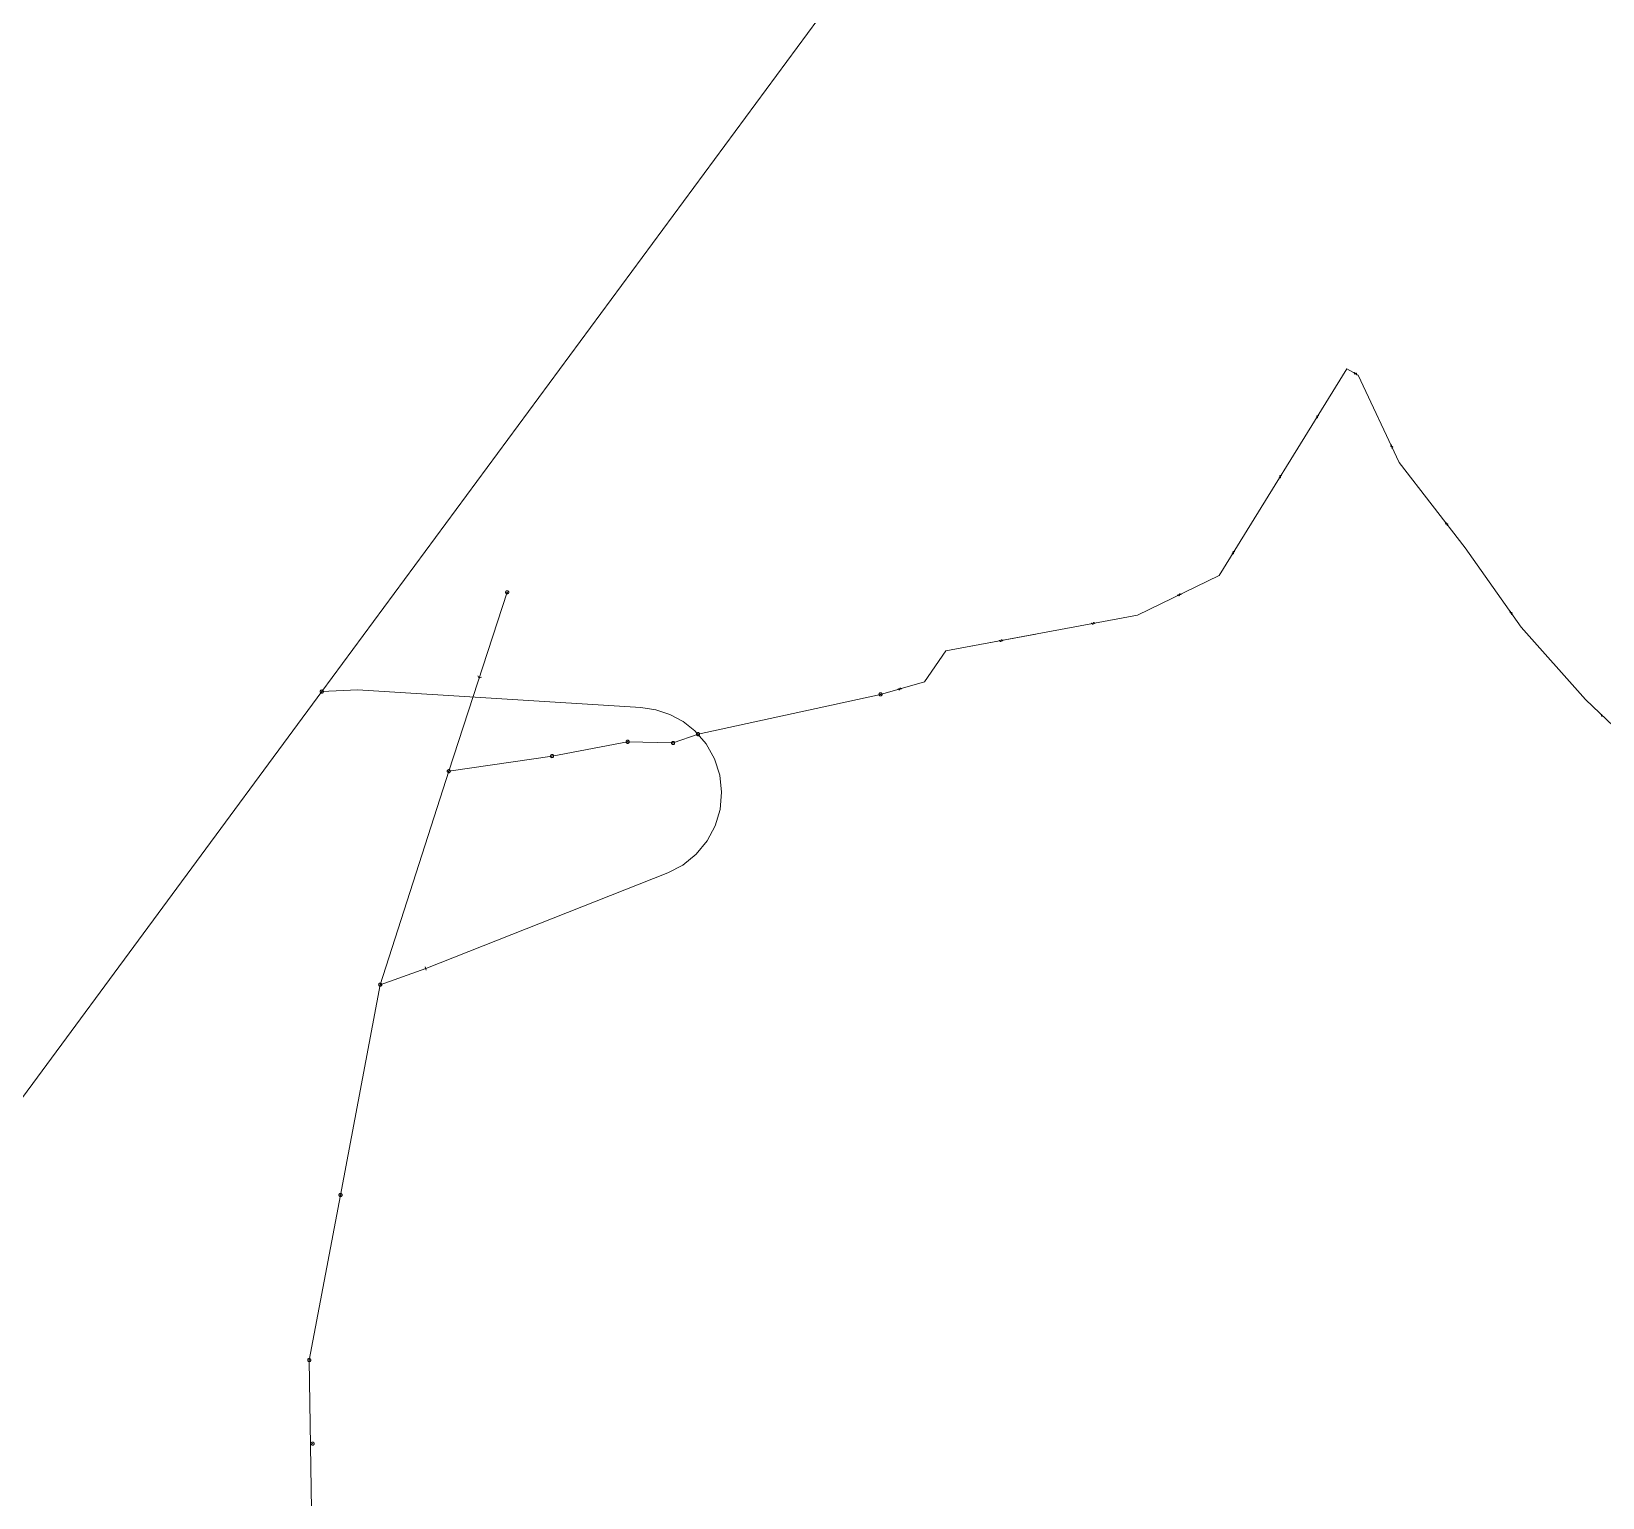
# Model space of a CAD drawing. Header units: metres. Extents: x 25504150 to 25508618, y 6694193 to 6702753.
# Drawn here: x 25506099.8 to 25506559.3, y 6697120.8 to 6697549.7 of the extents above; entities that cross this region are included whole.
import ezdxf

# ---------------------------------------------------------------- set-up
doc = ezdxf.new("R2010")
doc.units = ezdxf.units.M
for name, pattern in [('Paineviemariputket', [0]), ('Sewer_node', [0]), ('Viemariputket', [0]), ('Viemarivarusteet', [0])]:
    doc.linetypes.add(name, pattern=pattern)
for name, color, linetype, lineweight in [('Paineviemariputket', 7, 'Paineviemariputket', 0), ('Sewer_node', 7, 'Sewer_node', 0), ('Viemariputket', 7, 'Viemariputket', 0), ('Viemarivarusteet', 7, 'Viemarivarusteet', 0)]:
    doc.layers.add(name, color=color, linetype=linetype, lineweight=lineweight)

msp = doc.modelspace()

# ---------------------------------------------------------------- linework, layer by layer
at = {"layer": 'Paineviemariputket', "color": 1, "linetype": 'Continuous', "lineweight": 15}
for p, q in [((25506294.77, 6697344.1), (25506348.13, 6697355.73)), ((25506252.07, 6697337.68), (25506274.17, 6697341.86)), ((25506274.17, 6697341.86), (25506287.46, 6697341.52)), ((25506287.46, 6697341.52), (25506294.77, 6697344.1)), ((25506221.87, 6697333.27), (25506252.07, 6697337.68))]:
    msp.add_line(p, q, dxfattribs=at)
msp.add_polyline3d([(25506348.13, 6697355.73, 0), (25506360.94, 6697359.37, 0), (25506367.27, 6697368.43, 0), (25506423.3, 6697378.95, 0), (25506447.16, 6697390.53, 0), (25506484.53, 6697451.01, 0), (25506487.79, 6697449.13, 0), (25506499.84, 6697423.54, 0), (25506519.15, 6697398.56, 0), (25506535.46, 6697375.41, 0), (25506554.32, 6697354.21, 0), (25506616.27, 6697295.11, 0), (25506632.37, 6697285.52, 0), (25506695.78, 6697243.91, 0), (25506719, 6697224.31, 0), (25506769.07, 6697191.44, 0), (25506806.59, 6697177.26, 0), (25506859.08, 6697180.51, 0), (25507017.85, 6697127.48, 32.35)], dxfattribs=at)
at = {"layer": 'Sewer_node', "color": 46, "linetype": 'Continuous', "true_color": 0x7f5f00}
msp.add_line((25506214.91, 6697276.04), (25506215.27, 6697275.08), dxfattribs=at)
at = {"layer": 'Sewer_node', "color": 46, "linetype": 'Continuous', "true_color": 0x7f5f00, "flags": 128}
for points in [[(25506486.74, 6697449.76), (25506486.75, 6697449.78), (25506486.75, 6697449.79), (25506486.75, 6697449.8), (25506486.75, 6697449.81), (25506486.75, 6697449.83), (25506486.75, 6697449.84), (25506486.75, 6697449.84), (25506486.75, 6697449.85), (25506486.74, 6697449.86), (25506486.74, 6697449.87), (25506486.73, 6697449.88), (25506486.73, 6697449.88), (25506486.72, 6697449.89), (25506486.71, 6697449.89), (25506486.7, 6697449.9), (25506486.7, 6697449.9), (25506486.69, 6697449.9), (25506486.68, 6697449.91), (25506486.67, 6697449.91), (25506486.66, 6697449.9), (25506486.65, 6697449.9), (25506486.64, 6697449.9), (25506486.63, 6697449.9), (25506486.62, 6697449.89), (25506486.61, 6697449.89), (25506486.6, 6697449.88), (25506486.6, 6697449.87), (25506486.58, 6697449.86)], [(25506486.99, 6697449.54), (25506486.97, 6697449.51), (25506486.96, 6697449.49), (25506486.94, 6697449.48), (25506486.93, 6697449.47), (25506486.91, 6697449.46), (25506486.9, 6697449.46), (25506486.88, 6697449.45), (25506486.87, 6697449.45), (25506486.85, 6697449.44), (25506486.83, 6697449.44), (25506486.82, 6697449.44), (25506486.81, 6697449.45), (25506486.79, 6697449.45), (25506486.78, 6697449.46), (25506486.77, 6697449.46), (25506486.75, 6697449.47), (25506486.74, 6697449.48), (25506486.73, 6697449.49), (25506486.73, 6697449.51), (25506486.72, 6697449.52), (25506486.71, 6697449.53), (25506486.71, 6697449.55), (25506486.7, 6697449.57), (25506486.7, 6697449.58), (25506486.7, 6697449.6), (25506486.7, 6697449.62), (25506486.7, 6697449.64), (25506486.71, 6697449.67)], [(25506487.35, 6697449.46), (25506487.36, 6697449.49), (25506487.36, 6697449.51), (25506487.36, 6697449.53), (25506487.36, 6697449.55), (25506487.36, 6697449.56), (25506487.35, 6697449.58), (25506487.35, 6697449.6), (25506487.34, 6697449.61), (25506487.34, 6697449.63), (25506487.33, 6697449.64), (25506487.32, 6697449.65), (25506487.31, 6697449.66), (25506487.3, 6697449.67), (25506487.28, 6697449.68), (25506487.27, 6697449.69), (25506487.26, 6697449.7), (25506487.24, 6697449.7), (25506487.23, 6697449.7), (25506487.21, 6697449.7), (25506487.19, 6697449.7), (25506487.18, 6697449.7), (25506487.16, 6697449.7), (25506487.15, 6697449.69), (25506487.13, 6697449.68), (25506487.11, 6697449.68), (25506487.1, 6697449.67), (25506487.08, 6697449.66), (25506487.06, 6697449.63)], [(25506487.49, 6697449.27), (25506487.47, 6697449.25), (25506487.46, 6697449.25), (25506487.46, 6697449.24), (25506487.45, 6697449.24), (25506487.44, 6697449.23), (25506487.43, 6697449.23), (25506487.42, 6697449.23), (25506487.41, 6697449.23), (25506487.4, 6697449.22), (25506487.39, 6697449.23), (25506487.38, 6697449.23), (25506487.37, 6697449.23), (25506487.36, 6697449.23), (25506487.35, 6697449.24), (25506487.34, 6697449.24), (25506487.33, 6697449.25), (25506487.33, 6697449.26), (25506487.32, 6697449.26), (25506487.32, 6697449.27), (25506487.31, 6697449.28), (25506487.31, 6697449.29), (25506487.3, 6697449.3), (25506487.3, 6697449.31), (25506487.3, 6697449.32), (25506487.3, 6697449.33), (25506487.3, 6697449.34), (25506487.3, 6697449.35), (25506487.31, 6697449.37)], [(25506475.8, 6697436.97), (25506475.77, 6697437), (25506475.76, 6697437.01), (25506475.75, 6697437.02), (25506475.74, 6697437.04), (25506475.73, 6697437.05), (25506475.73, 6697437.07), (25506475.72, 6697437.09), (25506475.72, 6697437.1), (25506475.71, 6697437.12), (25506475.71, 6697437.13), (25506475.72, 6697437.15), (25506475.72, 6697437.16), (25506475.72, 6697437.17), (25506475.73, 6697437.19), (25506475.74, 6697437.2), (25506475.74, 6697437.21), (25506475.75, 6697437.22), (25506475.77, 6697437.23), (25506475.78, 6697437.24), (25506475.79, 6697437.25), (25506475.81, 6697437.25), (25506475.82, 6697437.26), (25506475.84, 6697437.26), (25506475.86, 6697437.26), (25506475.87, 6697437.26), (25506475.89, 6697437.26), (25506475.91, 6697437.26), (25506475.95, 6697437.25)], [(25506476.03, 6697437.21), (25506476.06, 6697437.21), (25506476.07, 6697437.2), (25506476.08, 6697437.2), (25506476.09, 6697437.2), (25506476.1, 6697437.2), (25506476.11, 6697437.2), (25506476.12, 6697437.21), (25506476.13, 6697437.21), (25506476.14, 6697437.21), (25506476.14, 6697437.22), (25506476.15, 6697437.22), (25506476.16, 6697437.23), (25506476.16, 6697437.23), (25506476.17, 6697437.24), (25506476.17, 6697437.25), (25506476.18, 6697437.26), (25506476.18, 6697437.26), (25506476.18, 6697437.27), (25506476.18, 6697437.28), (25506476.18, 6697437.29), (25506476.18, 6697437.3), (25506476.18, 6697437.31), (25506476.17, 6697437.32), (25506476.17, 6697437.33), (25506476.16, 6697437.34), (25506476.16, 6697437.35), (25506476.15, 6697437.36), (25506476.14, 6697437.37)], [(25506475.52, 6697436.48), (25506475.51, 6697436.5), (25506475.5, 6697436.51), (25506475.49, 6697436.52), (25506475.49, 6697436.53), (25506475.49, 6697436.54), (25506475.48, 6697436.55), (25506475.48, 6697436.56), (25506475.48, 6697436.57), (25506475.48, 6697436.58), (25506475.48, 6697436.59), (25506475.48, 6697436.6), (25506475.48, 6697436.61), (25506475.49, 6697436.61), (25506475.49, 6697436.62), (25506475.5, 6697436.63), (25506475.5, 6697436.64), (25506475.51, 6697436.64), (25506475.52, 6697436.65), (25506475.53, 6697436.66), (25506475.54, 6697436.66), (25506475.55, 6697436.66), (25506475.56, 6697436.67), (25506475.57, 6697436.67), (25506475.58, 6697436.67), (25506475.59, 6697436.67), (25506475.6, 6697436.67), (25506475.61, 6697436.67), (25506475.63, 6697436.66)], [(25506475.71, 6697436.62), (25506475.75, 6697436.61), (25506475.77, 6697436.61), (25506475.79, 6697436.6), (25506475.8, 6697436.6), (25506475.82, 6697436.61), (25506475.84, 6697436.61), (25506475.85, 6697436.61), (25506475.87, 6697436.62), (25506475.88, 6697436.62), (25506475.9, 6697436.63), (25506475.91, 6697436.64), (25506475.92, 6697436.65), (25506475.93, 6697436.66), (25506475.94, 6697436.67), (25506475.95, 6697436.69), (25506475.95, 6697436.7), (25506475.96, 6697436.72), (25506475.96, 6697436.73), (25506475.96, 6697436.75), (25506475.96, 6697436.76), (25506475.96, 6697436.78), (25506475.96, 6697436.8), (25506475.95, 6697436.81), (25506475.95, 6697436.83), (25506475.94, 6697436.84), (25506475.93, 6697436.86), (25506475.92, 6697436.88), (25506475.89, 6697436.9)], [(25506497.59, 6697428.22), (25506497.55, 6697428.22), (25506497.53, 6697428.21), (25506497.51, 6697428.21), (25506497.49, 6697428.21), (25506497.48, 6697428.21), (25506497.46, 6697428.22), (25506497.45, 6697428.22), (25506497.43, 6697428.22), (25506497.42, 6697428.23), (25506497.4, 6697428.24), (25506497.39, 6697428.25), (25506497.38, 6697428.26), (25506497.37, 6697428.27), (25506497.36, 6697428.28), (25506497.36, 6697428.29), (25506497.35, 6697428.31), (25506497.35, 6697428.32), (25506497.35, 6697428.34), (25506497.35, 6697428.35), (25506497.35, 6697428.37), (25506497.35, 6697428.38), (25506497.36, 6697428.4), (25506497.36, 6697428.41), (25506497.37, 6697428.43), (25506497.38, 6697428.45), (25506497.39, 6697428.46), (25506497.4, 6697428.47), (25506497.43, 6697428.5)], [(25506497.51, 6697428.55), (25506497.53, 6697428.57), (25506497.53, 6697428.57), (25506497.54, 6697428.58), (25506497.55, 6697428.59), (25506497.55, 6697428.6), (25506497.56, 6697428.61), (25506497.56, 6697428.62), (25506497.56, 6697428.63), (25506497.56, 6697428.64), (25506497.57, 6697428.65), (25506497.57, 6697428.65), (25506497.56, 6697428.66), (25506497.56, 6697428.67), (25506497.56, 6697428.68), (25506497.55, 6697428.69), (25506497.55, 6697428.69), (25506497.54, 6697428.7), (25506497.54, 6697428.71), (25506497.53, 6697428.71), (25506497.52, 6697428.72), (25506497.51, 6697428.72), (25506497.5, 6697428.72), (25506497.48, 6697428.73)], [(25506497.83, 6697427.96), (25506497.86, 6697427.98), (25506497.87, 6697428), (25506497.88, 6697428.01), (25506497.89, 6697428.03), (25506497.9, 6697428.04), (25506497.91, 6697428.06), (25506497.91, 6697428.07), (25506497.92, 6697428.09), (25506497.92, 6697428.1), (25506497.92, 6697428.12), (25506497.92, 6697428.14), (25506497.92, 6697428.15), (25506497.91, 6697428.16), (25506497.91, 6697428.18), (25506497.9, 6697428.19), (25506497.89, 6697428.21), (25506497.88, 6697428.22), (25506497.87, 6697428.23), (25506497.86, 6697428.24), (25506497.85, 6697428.25), (25506497.83, 6697428.25), (25506497.82, 6697428.26), (25506497.8, 6697428.27), (25506497.78, 6697428.27), (25506497.77, 6697428.27), (25506497.75, 6697428.27), (25506497.73, 6697428.27), (25506497.69, 6697428.27)], [(25506497.79, 6697427.72), (25506497.77, 6697427.73), (25506497.76, 6697427.73), (25506497.75, 6697427.73), (25506497.74, 6697427.74), (25506497.73, 6697427.75), (25506497.72, 6697427.75), (25506497.72, 6697427.76), (25506497.71, 6697427.77), (25506497.71, 6697427.78), (25506497.7, 6697427.78), (25506497.7, 6697427.79), (25506497.7, 6697427.8), (25506497.7, 6697427.81), (25506497.7, 6697427.82), (25506497.7, 6697427.83), (25506497.7, 6697427.84), (25506497.71, 6697427.85), (25506497.71, 6697427.86), (25506497.72, 6697427.87), (25506497.72, 6697427.88), (25506497.73, 6697427.89), (25506497.74, 6697427.91)], [(25506464.82, 6697419.15), (25506464.8, 6697419.16), (25506464.79, 6697419.16), (25506464.77, 6697419.16), (25506464.76, 6697419.16), (25506464.75, 6697419.16), (25506464.74, 6697419.16), (25506464.73, 6697419.16), (25506464.72, 6697419.16), (25506464.72, 6697419.15), (25506464.71, 6697419.15), (25506464.7, 6697419.15), (25506464.69, 6697419.14), (25506464.69, 6697419.13), (25506464.68, 6697419.13), (25506464.68, 6697419.12), (25506464.68, 6697419.11), (25506464.67, 6697419.1), (25506464.67, 6697419.09), (25506464.67, 6697419.08), (25506464.67, 6697419.07), (25506464.67, 6697419.07), (25506464.68, 6697419.06), (25506464.68, 6697419.05), (25506464.68, 6697419.04), (25506464.69, 6697419.03), (25506464.69, 6697419.02), (25506464.7, 6697419.01), (25506464.72, 6697418.99)], [(25506465.14, 6697419.75), (25506465.1, 6697419.76), (25506465.08, 6697419.76), (25506465.07, 6697419.76), (25506465.05, 6697419.76), (25506465.03, 6697419.76), (25506465.01, 6697419.76), (25506465, 6697419.76), (25506464.98, 6697419.75), (25506464.97, 6697419.74), (25506464.95, 6697419.74), (25506464.94, 6697419.73), (25506464.93, 6697419.72), (25506464.92, 6697419.7), (25506464.91, 6697419.69), (25506464.9, 6697419.68), (25506464.9, 6697419.66), (25506464.89, 6697419.65), (25506464.89, 6697419.63), (25506464.89, 6697419.62), (25506464.89, 6697419.6), (25506464.89, 6697419.59), (25506464.89, 6697419.57), (25506464.9, 6697419.55), (25506464.91, 6697419.54), (25506464.91, 6697419.52), (25506464.92, 6697419.51), (25506464.93, 6697419.49), (25506464.96, 6697419.47)], [(25506465.05, 6697419.39), (25506465.08, 6697419.37), (25506465.09, 6697419.36), (25506465.1, 6697419.34), (25506465.11, 6697419.33), (25506465.12, 6697419.31), (25506465.13, 6697419.3), (25506465.13, 6697419.28), (25506465.13, 6697419.27), (25506465.14, 6697419.25), (25506465.14, 6697419.24), (25506465.14, 6697419.22), (25506465.13, 6697419.21), (25506465.13, 6697419.19), (25506465.12, 6697419.18), (25506465.12, 6697419.17), (25506465.11, 6697419.16), (25506465.1, 6697419.15), (25506465.09, 6697419.14), (25506465.07, 6697419.13), (25506465.06, 6697419.12), (25506465.04, 6697419.11), (25506465.03, 6697419.11), (25506465.01, 6697419.11), (25506464.99, 6697419.11), (25506464.98, 6697419.1), (25506464.96, 6697419.11), (25506464.94, 6697419.11), (25506464.9, 6697419.12)], [(25506465.33, 6697419.89), (25506465.35, 6697419.87), (25506465.35, 6697419.86), (25506465.36, 6697419.85), (25506465.36, 6697419.84), (25506465.37, 6697419.83), (25506465.37, 6697419.82), (25506465.37, 6697419.81), (25506465.37, 6697419.8), (25506465.37, 6697419.79), (25506465.37, 6697419.78), (25506465.37, 6697419.77), (25506465.37, 6697419.76), (25506465.36, 6697419.75), (25506465.36, 6697419.74), (25506465.35, 6697419.74), (25506465.35, 6697419.73), (25506465.34, 6697419.72), (25506465.33, 6697419.72), (25506465.32, 6697419.71), (25506465.31, 6697419.71), (25506465.31, 6697419.7), (25506465.3, 6697419.7), (25506465.28, 6697419.7), (25506465.27, 6697419.7), (25506465.26, 6697419.7), (25506465.25, 6697419.7), (25506465.24, 6697419.7), (25506465.22, 6697419.71)], [(25506513.4, 6697406.05), (25506513.42, 6697406.06), (25506513.43, 6697406.06), (25506513.44, 6697406.06), (25506513.45, 6697406.06), (25506513.46, 6697406.06), (25506513.47, 6697406.06), (25506513.48, 6697406.06), (25506513.49, 6697406.06), (25506513.5, 6697406.06), (25506513.51, 6697406.05), (25506513.52, 6697406.05), (25506513.53, 6697406.04), (25506513.53, 6697406.03), (25506513.54, 6697406.03), (25506513.55, 6697406.02), (25506513.55, 6697406.01), (25506513.55, 6697406), (25506513.56, 6697405.99), (25506513.56, 6697405.98), (25506513.56, 6697405.97), (25506513.56, 6697405.96), (25506513.56, 6697405.95), (25506513.56, 6697405.94), (25506513.55, 6697405.93), (25506513.55, 6697405.92), (25506513.54, 6697405.91), (25506513.54, 6697405.9), (25506513.53, 6697405.88)], [(25506513.46, 6697405.82), (25506513.44, 6697405.79), (25506513.43, 6697405.78), (25506513.42, 6697405.76), (25506513.41, 6697405.74), (25506513.41, 6697405.73), (25506513.41, 6697405.71), (25506513.4, 6697405.69), (25506513.4, 6697405.68), (25506513.4, 6697405.66), (25506513.41, 6697405.65), (25506513.41, 6697405.63), (25506513.42, 6697405.62), (25506513.42, 6697405.6), (25506513.43, 6697405.59), (25506513.44, 6697405.58), (25506513.45, 6697405.57), (25506513.46, 6697405.56), (25506513.48, 6697405.55), (25506513.49, 6697405.54), (25506513.51, 6697405.54), (25506513.52, 6697405.53), (25506513.54, 6697405.53), (25506513.56, 6697405.53), (25506513.57, 6697405.53), (25506513.59, 6697405.53), (25506513.61, 6697405.53), (25506513.63, 6697405.54), (25506513.66, 6697405.55)], [(25506513.76, 6697405.61), (25506513.79, 6697405.63), (25506513.81, 6697405.64), (25506513.83, 6697405.64), (25506513.84, 6697405.65), (25506513.86, 6697405.65), (25506513.88, 6697405.65), (25506513.89, 6697405.65), (25506513.91, 6697405.65), (25506513.92, 6697405.65), (25506513.94, 6697405.64), (25506513.95, 6697405.63), (25506513.96, 6697405.63), (25506513.98, 6697405.62), (25506513.99, 6697405.61), (25506513.99, 6697405.6), (25506514, 6697405.58), (25506514.01, 6697405.57), (25506514.01, 6697405.56), (25506514.02, 6697405.54), (25506514.02, 6697405.53), (25506514.02, 6697405.51), (25506514.02, 6697405.49), (25506514.01, 6697405.48), (25506514.01, 6697405.46), (25506514, 6697405.44), (25506514, 6697405.43), (25506513.99, 6697405.41), (25506513.97, 6697405.38)], [(25506513.9, 6697405.31), (25506513.89, 6697405.29), (25506513.88, 6697405.29), (25506513.88, 6697405.28), (25506513.87, 6697405.27), (25506513.87, 6697405.26), (25506513.87, 6697405.25), (25506513.87, 6697405.24), (25506513.87, 6697405.23), (25506513.87, 6697405.22), (25506513.87, 6697405.21), (25506513.87, 6697405.2), (25506513.87, 6697405.19), (25506513.88, 6697405.18), (25506513.88, 6697405.18), (25506513.89, 6697405.17), (25506513.89, 6697405.16), (25506513.9, 6697405.16), (25506513.91, 6697405.15), (25506513.92, 6697405.15), (25506513.93, 6697405.15), (25506513.93, 6697405.15), (25506513.94, 6697405.14), (25506513.95, 6697405.14), (25506513.97, 6697405.14), (25506513.98, 6697405.15), (25506513.99, 6697405.15), (25506514, 6697405.15), (25506514.02, 6697405.16)], [(25506451.06, 6697396.89), (25506451.04, 6697396.9), (25506451.03, 6697396.9), (25506451.02, 6697396.9), (25506451.01, 6697396.9), (25506451, 6697396.9), (25506450.99, 6697396.9), (25506450.98, 6697396.9), (25506450.97, 6697396.9), (25506450.96, 6697396.89), (25506450.95, 6697396.89), (25506450.95, 6697396.88), (25506450.94, 6697396.88), (25506450.93, 6697396.87), (25506450.93, 6697396.86), (25506450.93, 6697396.86), (25506450.92, 6697396.85), (25506450.92, 6697396.84), (25506450.92, 6697396.83), (25506450.92, 6697396.82), (25506450.92, 6697396.81), (25506450.92, 6697396.8), (25506450.92, 6697396.79), (25506450.93, 6697396.78), (25506450.93, 6697396.77), (25506450.93, 6697396.76), (25506450.94, 6697396.76), (25506450.95, 6697396.75), (25506450.96, 6697396.73)], [(25506451.38, 6697397.48), (25506451.35, 6697397.5), (25506451.33, 6697397.5), (25506451.31, 6697397.5), (25506451.3, 6697397.5), (25506451.28, 6697397.5), (25506451.26, 6697397.5), (25506451.25, 6697397.49), (25506451.23, 6697397.49), (25506451.22, 6697397.48), (25506451.2, 6697397.47), (25506451.19, 6697397.46), (25506451.18, 6697397.45), (25506451.17, 6697397.44), (25506451.16, 6697397.43), (25506451.15, 6697397.42), (25506451.14, 6697397.4), (25506451.14, 6697397.39), (25506451.14, 6697397.37), (25506451.14, 6697397.36), (25506451.14, 6697397.34), (25506451.14, 6697397.32), (25506451.14, 6697397.31), (25506451.15, 6697397.29), (25506451.15, 6697397.28), (25506451.16, 6697397.26), (25506451.17, 6697397.24), (25506451.18, 6697397.23), (25506451.2, 6697397.21)], [(25506451.3, 6697397.13), (25506451.32, 6697397.11), (25506451.34, 6697397.1), (25506451.35, 6697397.08), (25506451.36, 6697397.07), (25506451.37, 6697397.05), (25506451.37, 6697397.04), (25506451.38, 6697397.02), (25506451.38, 6697397), (25506451.38, 6697396.99), (25506451.38, 6697396.97), (25506451.38, 6697396.96), (25506451.38, 6697396.94), (25506451.38, 6697396.93), (25506451.37, 6697396.92), (25506451.36, 6697396.91), (25506451.35, 6697396.89), (25506451.34, 6697396.88), (25506451.33, 6697396.87), (25506451.32, 6697396.87), (25506451.31, 6697396.86), (25506451.29, 6697396.85), (25506451.27, 6697396.85), (25506451.26, 6697396.84), (25506451.24, 6697396.84), (25506451.22, 6697396.84), (25506451.21, 6697396.84), (25506451.19, 6697396.85), (25506451.15, 6697396.85)], [(25506451.58, 6697397.62), (25506451.6, 6697397.6), (25506451.6, 6697397.59), (25506451.61, 6697397.58), (25506451.61, 6697397.57), (25506451.62, 6697397.56), (25506451.62, 6697397.55), (25506451.62, 6697397.54), (25506451.62, 6697397.53), (25506451.62, 6697397.52), (25506451.62, 6697397.51), (25506451.61, 6697397.5), (25506451.61, 6697397.49), (25506451.61, 6697397.48), (25506451.6, 6697397.47), (25506451.59, 6697397.47), (25506451.59, 6697397.46), (25506451.58, 6697397.45), (25506451.57, 6697397.45), (25506451.56, 6697397.45), (25506451.54, 6697397.44)], [(25506435.02, 6697384.7), (25506435.02, 6697384.73), (25506435.02, 6697384.74), (25506435.03, 6697384.75), (25506435.03, 6697384.76), (25506435.04, 6697384.77), (25506435.04, 6697384.77), (25506435.05, 6697384.78), (25506435.05, 6697384.79), (25506435.06, 6697384.79), (25506435.07, 6697384.8), (25506435.08, 6697384.8), (25506435.09, 6697384.81), (25506435.09, 6697384.81), (25506435.1, 6697384.81), (25506435.11, 6697384.81), (25506435.12, 6697384.81), (25506435.13, 6697384.81), (25506435.14, 6697384.81), (25506435.15, 6697384.81), (25506435.16, 6697384.8), (25506435.17, 6697384.8), (25506435.18, 6697384.79), (25506435.19, 6697384.79), (25506435.2, 6697384.78), (25506435.21, 6697384.76)], [(25506435.26, 6697384.68), (25506435.29, 6697384.66), (25506435.3, 6697384.64), (25506435.31, 6697384.63), (25506435.33, 6697384.62), (25506435.34, 6697384.61), (25506435.36, 6697384.61), (25506435.37, 6697384.6), (25506435.39, 6697384.6), (25506435.41, 6697384.6), (25506435.42, 6697384.6), (25506435.44, 6697384.6), (25506435.45, 6697384.6), (25506435.47, 6697384.6), (25506435.48, 6697384.61), (25506435.5, 6697384.62), (25506435.51, 6697384.62), (25506435.52, 6697384.63), (25506435.53, 6697384.65), (25506435.54, 6697384.66), (25506435.55, 6697384.67), (25506435.56, 6697384.69), (25506435.56, 6697384.7), (25506435.57, 6697384.72), (25506435.57, 6697384.74), (25506435.57, 6697384.75), (25506435.57, 6697384.77), (25506435.57, 6697384.79), (25506435.57, 6697384.83)], [(25506435.52, 6697384.93), (25506435.51, 6697384.97), (25506435.51, 6697384.99), (25506435.51, 6697385.01), (25506435.51, 6697385.02), (25506435.51, 6697385.04), (25506435.51, 6697385.06), (25506435.52, 6697385.07), (25506435.52, 6697385.09), (25506435.53, 6697385.1), (25506435.54, 6697385.12), (25506435.54, 6697385.13), (25506435.55, 6697385.14), (25506435.57, 6697385.15), (25506435.58, 6697385.16), (25506435.59, 6697385.16), (25506435.6, 6697385.17), (25506435.62, 6697385.17), (25506435.63, 6697385.17), (25506435.65, 6697385.17), (25506435.66, 6697385.17), (25506435.68, 6697385.17), (25506435.7, 6697385.16), (25506435.71, 6697385.16), (25506435.73, 6697385.15), (25506435.74, 6697385.14), (25506435.76, 6697385.13), (25506435.77, 6697385.12), (25506435.79, 6697385.09)], [(25506435.86, 6697385), (25506435.87, 6697384.99), (25506435.88, 6697384.98), (25506435.89, 6697384.98), (25506435.9, 6697384.97), (25506435.91, 6697384.97), (25506435.92, 6697384.96), (25506435.93, 6697384.96), (25506435.94, 6697384.96), (25506435.94, 6697384.96), (25506435.95, 6697384.96), (25506435.96, 6697384.96), (25506435.97, 6697384.96), (25506435.98, 6697384.96), (25506435.99, 6697384.97), (25506435.99, 6697384.97), (25506436, 6697384.98), (25506436.01, 6697384.99), (25506436.01, 6697384.99), (25506436.02, 6697385), (25506436.02, 6697385.01), (25506436.02, 6697385.02), (25506436.02, 6697385.03), (25506436.03, 6697385.04), (25506436.03, 6697385.05), (25506436.03, 6697385.06), (25506436.03, 6697385.07), (25506436.02, 6697385.09)], [(25506532.47, 6697379.57), (25506532.44, 6697379.56), (25506532.42, 6697379.55), (25506532.4, 6697379.55), (25506532.38, 6697379.54), (25506532.37, 6697379.54), (25506532.35, 6697379.54), (25506532.33, 6697379.54), (25506532.32, 6697379.55), (25506532.3, 6697379.55), (25506532.29, 6697379.56), (25506532.28, 6697379.56), (25506532.26, 6697379.57), (25506532.25, 6697379.58), (25506532.24, 6697379.59), (25506532.23, 6697379.6), (25506532.23, 6697379.61), (25506532.22, 6697379.63), (25506532.22, 6697379.64), (25506532.22, 6697379.66), (25506532.21, 6697379.67), (25506532.21, 6697379.69), (25506532.22, 6697379.7), (25506532.22, 6697379.72), (25506532.23, 6697379.74), (25506532.23, 6697379.75), (25506532.24, 6697379.77), (25506532.25, 6697379.79), (25506532.27, 6697379.82)], [(25506532.34, 6697379.88), (25506532.35, 6697379.9), (25506532.36, 6697379.91), (25506532.37, 6697379.92), (25506532.37, 6697379.93), (25506532.37, 6697379.94), (25506532.38, 6697379.95), (25506532.38, 6697379.96), (25506532.38, 6697379.97), (25506532.38, 6697379.97), (25506532.38, 6697379.98), (25506532.38, 6697379.99), (25506532.37, 6697380), (25506532.37, 6697380.01), (25506532.37, 6697380.02), (25506532.36, 6697380.02), (25506532.36, 6697380.03), (25506532.35, 6697380.03), (25506532.34, 6697380.04), (25506532.33, 6697380.04), (25506532.32, 6697380.05), (25506532.31, 6697380.05), (25506532.3, 6697380.05), (25506532.29, 6697380.05), (25506532.28, 6697380.05), (25506532.27, 6697380.05), (25506532.26, 6697380.05), (25506532.25, 6697380.05), (25506532.23, 6697380.04)], [(25506532.76, 6697379.36), (25506532.78, 6697379.38), (25506532.79, 6697379.4), (25506532.8, 6697379.41), (25506532.81, 6697379.43), (25506532.81, 6697379.45), (25506532.82, 6697379.46), (25506532.82, 6697379.48), (25506532.82, 6697379.49), (25506532.82, 6697379.51), (25506532.82, 6697379.53), (25506532.82, 6697379.54), (25506532.81, 6697379.56), (25506532.81, 6697379.57), (25506532.8, 6697379.58), (25506532.79, 6697379.6), (25506532.78, 6697379.61), (25506532.77, 6697379.62), (25506532.75, 6697379.63), (25506532.74, 6697379.63), (25506532.72, 6697379.64), (25506532.71, 6697379.64), (25506532.69, 6697379.65), (25506532.68, 6697379.65), (25506532.66, 6697379.65), (25506532.64, 6697379.65), (25506532.62, 6697379.65), (25506532.6, 6697379.64), (25506532.57, 6697379.63)], [(25506532.81, 6697379.12), (25506532.79, 6697379.11), (25506532.78, 6697379.11), (25506532.77, 6697379.11), (25506532.76, 6697379.11), (25506532.75, 6697379.11), (25506532.74, 6697379.11), (25506532.73, 6697379.11), (25506532.72, 6697379.12), (25506532.71, 6697379.12), (25506532.7, 6697379.13), (25506532.69, 6697379.13), (25506532.68, 6697379.14), (25506532.68, 6697379.14), (25506532.67, 6697379.15), (25506532.66, 6697379.16), (25506532.66, 6697379.17), (25506532.66, 6697379.18), (25506532.66, 6697379.19), (25506532.65, 6697379.2), (25506532.65, 6697379.21), (25506532.65, 6697379.22), (25506532.66, 6697379.23), (25506532.66, 6697379.24), (25506532.66, 6697379.25), (25506532.66, 6697379.26), (25506532.67, 6697379.27), (25506532.68, 6697379.29)], [(25506409.78, 6697376.47), (25506409.79, 6697376.49), (25506409.79, 6697376.5), (25506409.8, 6697376.51), (25506409.8, 6697376.52), (25506409.81, 6697376.53), (25506409.82, 6697376.54), (25506409.83, 6697376.54), (25506409.83, 6697376.55), (25506409.84, 6697376.55), (25506409.85, 6697376.55), (25506409.86, 6697376.56), (25506409.87, 6697376.56), (25506409.88, 6697376.56), (25506409.89, 6697376.56), (25506409.9, 6697376.56), (25506409.91, 6697376.55), (25506409.92, 6697376.55), (25506409.93, 6697376.54), (25506409.94, 6697376.54), (25506409.94, 6697376.53), (25506409.95, 6697376.53), (25506409.96, 6697376.52), (25506409.97, 6697376.51), (25506409.97, 6697376.5), (25506409.98, 6697376.48)], [(25506410.01, 6697376.39), (25506410.02, 6697376.36), (25506410.03, 6697376.34), (25506410.04, 6697376.33), (25506410.06, 6697376.32), (25506410.07, 6697376.3), (25506410.08, 6697376.29), (25506410.1, 6697376.28), (25506410.11, 6697376.28), (25506410.13, 6697376.27), (25506410.14, 6697376.26), (25506410.16, 6697376.26), (25506410.17, 6697376.26), (25506410.19, 6697376.26), (25506410.2, 6697376.26), (25506410.22, 6697376.26), (25506410.23, 6697376.27), (25506410.24, 6697376.28), (25506410.26, 6697376.28), (25506410.27, 6697376.29), (25506410.28, 6697376.3), (25506410.29, 6697376.32), (25506410.3, 6697376.33), (25506410.31, 6697376.34), (25506410.32, 6697376.36), (25506410.33, 6697376.38), (25506410.33, 6697376.39), (25506410.34, 6697376.41), (25506410.34, 6697376.45)], [(25506410.33, 6697376.56), (25506410.33, 6697376.6), (25506410.33, 6697376.62), (25506410.33, 6697376.64), (25506410.34, 6697376.65), (25506410.34, 6697376.67), (25506410.35, 6697376.69), (25506410.36, 6697376.7), (25506410.37, 6697376.71), (25506410.38, 6697376.72), (25506410.39, 6697376.74), (25506410.4, 6697376.74), (25506410.41, 6697376.75), (25506410.42, 6697376.76), (25506410.44, 6697376.76), (25506410.45, 6697376.77), (25506410.47, 6697376.77), (25506410.48, 6697376.77), (25506410.5, 6697376.76), (25506410.51, 6697376.76), (25506410.52, 6697376.75), (25506410.54, 6697376.75), (25506410.55, 6697376.74), (25506410.57, 6697376.73), (25506410.58, 6697376.72), (25506410.59, 6697376.71), (25506410.6, 6697376.69), (25506410.61, 6697376.68), (25506410.63, 6697376.64)], [(25506410.66, 6697376.55), (25506410.67, 6697376.53), (25506410.68, 6697376.52), (25506410.68, 6697376.52), (25506410.69, 6697376.51), (25506410.7, 6697376.5), (25506410.71, 6697376.49), (25506410.71, 6697376.49), (25506410.72, 6697376.48), (25506410.73, 6697376.48), (25506410.74, 6697376.48), (25506410.75, 6697376.47), (25506410.76, 6697376.47), (25506410.77, 6697376.47), (25506410.77, 6697376.47), (25506410.78, 6697376.48), (25506410.79, 6697376.48), (25506410.8, 6697376.48), (25506410.81, 6697376.49), (25506410.81, 6697376.49), (25506410.82, 6697376.5), (25506410.83, 6697376.51), (25506410.83, 6697376.52), (25506410.84, 6697376.52), (25506410.84, 6697376.53), (25506410.84, 6697376.54), (25506410.85, 6697376.55), (25506410.85, 6697376.58)], [(25506382.85, 6697371.41), (25506382.86, 6697371.43), (25506382.86, 6697371.44), (25506382.87, 6697371.45), (25506382.87, 6697371.46), (25506382.88, 6697371.47), (25506382.89, 6697371.48), (25506382.89, 6697371.48), (25506382.9, 6697371.49), (25506382.91, 6697371.49), (25506382.92, 6697371.49), (25506382.93, 6697371.5), (25506382.94, 6697371.5), (25506382.95, 6697371.5), (25506382.96, 6697371.5), (25506382.97, 6697371.5), (25506382.98, 6697371.49), (25506382.99, 6697371.49), (25506383, 6697371.48), (25506383, 6697371.48), (25506383.01, 6697371.47), (25506383.02, 6697371.46), (25506383.03, 6697371.46), (25506383.03, 6697371.45), (25506383.04, 6697371.44), (25506383.05, 6697371.42)], [(25506383.08, 6697371.33), (25506383.09, 6697371.3), (25506383.1, 6697371.28), (25506383.11, 6697371.27), (25506383.12, 6697371.25), (25506383.14, 6697371.24), (25506383.15, 6697371.23), (25506383.16, 6697371.22), (25506383.18, 6697371.21), (25506383.19, 6697371.21), (25506383.21, 6697371.2), (25506383.22, 6697371.2), (25506383.24, 6697371.2), (25506383.25, 6697371.2), (25506383.27, 6697371.2), (25506383.28, 6697371.2), (25506383.3, 6697371.21), (25506383.31, 6697371.22), (25506383.33, 6697371.22), (25506383.34, 6697371.23), (25506383.35, 6697371.24), (25506383.36, 6697371.26), (25506383.37, 6697371.27), (25506383.38, 6697371.28), (25506383.39, 6697371.3), (25506383.39, 6697371.32), (25506383.4, 6697371.33), (25506383.4, 6697371.35), (25506383.41, 6697371.39)], [(25506383.39, 6697371.5), (25506383.4, 6697371.54), (25506383.4, 6697371.56), (25506383.4, 6697371.58), (25506383.4, 6697371.59), (25506383.41, 6697371.61), (25506383.42, 6697371.63), (25506383.43, 6697371.64), (25506383.43, 6697371.65), (25506383.44, 6697371.66), (25506383.45, 6697371.68), (25506383.47, 6697371.68), (25506383.48, 6697371.69), (25506383.49, 6697371.7), (25506383.51, 6697371.7), (25506383.52, 6697371.71), (25506383.53, 6697371.71), (25506383.55, 6697371.71), (25506383.56, 6697371.7), (25506383.58, 6697371.7), (25506383.59, 6697371.69), (25506383.61, 6697371.69), (25506383.62, 6697371.68), (25506383.63, 6697371.67), (25506383.65, 6697371.66), (25506383.66, 6697371.64), (25506383.67, 6697371.63), (25506383.68, 6697371.62), (25506383.7, 6697371.58)], [(25506383.73, 6697371.49), (25506383.74, 6697371.47), (25506383.75, 6697371.46), (25506383.75, 6697371.46), (25506383.76, 6697371.45), (25506383.77, 6697371.44), (25506383.77, 6697371.43), (25506383.78, 6697371.43), (25506383.79, 6697371.42), (25506383.8, 6697371.42), (25506383.81, 6697371.42), (25506383.82, 6697371.41), (25506383.82, 6697371.41), (25506383.83, 6697371.41), (25506383.84, 6697371.41), (25506383.85, 6697371.42), (25506383.86, 6697371.42), (25506383.87, 6697371.42), (25506383.87, 6697371.43), (25506383.88, 6697371.43), (25506383.89, 6697371.44), (25506383.89, 6697371.45), (25506383.9, 6697371.46), (25506383.9, 6697371.46), (25506383.91, 6697371.47), (25506383.91, 6697371.48), (25506383.91, 6697371.49), (25506383.92, 6697371.52)], [(25506230.39, 6697361.14), (25506230.74, 6697360.48), (25506231.4, 6697360.81)], [(25506353.23, 6697357.21), (25506353.23, 6697357.23), (25506353.23, 6697357.24), (25506353.23, 6697357.25), (25506353.24, 6697357.26), (25506353.24, 6697357.27), (25506353.25, 6697357.28), (25506353.25, 6697357.29), (25506353.26, 6697357.3), (25506353.26, 6697357.3), (25506353.27, 6697357.31), (25506353.28, 6697357.32), (25506353.29, 6697357.32), (25506353.3, 6697357.32), (25506353.3, 6697357.33), (25506353.31, 6697357.33), (25506353.32, 6697357.33), (25506353.33, 6697357.33), (25506353.34, 6697357.33), (25506353.35, 6697357.33), (25506353.36, 6697357.33), (25506353.37, 6697357.32), (25506353.38, 6697357.32), (25506353.39, 6697357.31), (25506353.4, 6697357.3), (25506353.41, 6697357.3), (25506353.41, 6697357.29), (25506353.42, 6697357.28), (25506353.43, 6697357.26)], [(25506353.47, 6697357.18), (25506353.49, 6697357.14), (25506353.5, 6697357.13), (25506353.51, 6697357.12), (25506353.52, 6697357.1), (25506353.53, 6697357.09), (25506353.55, 6697357.08), (25506353.56, 6697357.08), (25506353.58, 6697357.07), (25506353.59, 6697357.07), (25506353.61, 6697357.06), (25506353.62, 6697357.06), (25506353.64, 6697357.06), (25506353.66, 6697357.06), (25506353.67, 6697357.06), (25506353.68, 6697357.07), (25506353.7, 6697357.08), (25506353.71, 6697357.08), (25506353.72, 6697357.09), (25506353.74, 6697357.1), (25506353.75, 6697357.11), (25506353.76, 6697357.13), (25506353.76, 6697357.14), (25506353.77, 6697357.16), (25506353.78, 6697357.17), (25506353.78, 6697357.19), (25506353.79, 6697357.21), (25506353.79, 6697357.23), (25506353.79, 6697357.26)], [(25506353.77, 6697357.38), (25506353.76, 6697357.41), (25506353.76, 6697357.43), (25506353.77, 6697357.45), (25506353.77, 6697357.47), (25506353.77, 6697357.48), (25506353.78, 6697357.5), (25506353.79, 6697357.52), (25506353.79, 6697357.53), (25506353.8, 6697357.54), (25506353.81, 6697357.55), (25506353.82, 6697357.56), (25506353.83, 6697357.57), (25506353.85, 6697357.58), (25506353.86, 6697357.59), (25506353.87, 6697357.59), (25506353.89, 6697357.59), (25506353.9, 6697357.59), (25506353.92, 6697357.59), (25506353.93, 6697357.59), (25506353.95, 6697357.59), (25506353.96, 6697357.58), (25506353.98, 6697357.57), (25506353.99, 6697357.56), (25506354.01, 6697357.55), (25506354.02, 6697357.54), (25506354.03, 6697357.53), (25506354.04, 6697357.52), (25506354.06, 6697357.48)], [(25506354.1, 6697357.4), (25506354.11, 6697357.38), (25506354.12, 6697357.37), (25506354.13, 6697357.36), (25506354.14, 6697357.35), (25506354.14, 6697357.35), (25506354.15, 6697357.34), (25506354.16, 6697357.34), (25506354.17, 6697357.33), (25506354.18, 6697357.33), (25506354.19, 6697357.33), (25506354.2, 6697357.33), (25506354.2, 6697357.33), (25506354.21, 6697357.33), (25506354.22, 6697357.33), (25506354.23, 6697357.33), (25506354.24, 6697357.33), (25506354.24, 6697357.34), (25506354.25, 6697357.34), (25506354.26, 6697357.35), (25506354.26, 6697357.36), (25506354.27, 6697357.37), (25506354.27, 6697357.37), (25506354.28, 6697357.38), (25506354.28, 6697357.39), (25506354.28, 6697357.4), (25506354.29, 6697357.43)], [(25506558.91, 6697349.86), (25506558.93, 6697349.88), (25506558.94, 6697349.88), (25506558.95, 6697349.88), (25506558.97, 6697349.89), (25506558.98, 6697349.89), (25506558.99, 6697349.89), (25506559, 6697349.89), (25506559.01, 6697349.89), (25506559.02, 6697349.89), (25506559.03, 6697349.88), (25506559.03, 6697349.88), (25506559.04, 6697349.87), (25506559.05, 6697349.87), (25506559.06, 6697349.86), (25506559.06, 6697349.86), (25506559.07, 6697349.85), (25506559.08, 6697349.84), (25506559.08, 6697349.83), (25506559.08, 6697349.82), (25506559.09, 6697349.81), (25506559.09, 6697349.8), (25506559.09, 6697349.79), (25506559.09, 6697349.78), (25506559.09, 6697349.77), (25506559.08, 6697349.76), (25506559.08, 6697349.75), (25506559.08, 6697349.74), (25506559.07, 6697349.72)], [(25506559.01, 6697349.65), (25506558.99, 6697349.62), (25506558.99, 6697349.6), (25506558.98, 6697349.58), (25506558.98, 6697349.56), (25506558.97, 6697349.55), (25506558.97, 6697349.53), (25506558.97, 6697349.51), (25506558.98, 6697349.5), (25506558.98, 6697349.48), (25506558.98, 6697349.47), (25506558.99, 6697349.45), (25506559, 6697349.44), (25506559.01, 6697349.43), (25506559.02, 6697349.42), (25506559.03, 6697349.41), (25506559.04, 6697349.4), (25506559.05, 6697349.39), (25506559.07, 6697349.38), (25506559.08, 6697349.38), (25506559.1, 6697349.37), (25506559.12, 6697349.37), (25506559.13, 6697349.37), (25506559.15, 6697349.37), (25506559.17, 6697349.38), (25506559.18, 6697349.38), (25506559.2, 6697349.39), (25506559.22, 6697349.39), (25506559.25, 6697349.41)]]:
    msp.add_lwpolyline(points, dxfattribs=at)
for points, elevation in [([(25506239.4, 6697385.61), (25506239.39, 6697385.68), (25506239.38, 6697385.75), (25506239.35, 6697385.82), (25506239.31, 6697385.88), (25506239.27, 6697385.94), (25506239.21, 6697385.98), (25506239.15, 6697386.02), (25506239.08, 6697386.05), (25506239.01, 6697386.06), (25506238.94, 6697386.07), (25506238.87, 6697386.06), (25506238.8, 6697386.05), (25506238.73, 6697386.02), (25506238.67, 6697385.98), (25506238.61, 6697385.94), (25506238.57, 6697385.88), (25506238.53, 6697385.82), (25506238.5, 6697385.75), (25506238.49, 6697385.68), (25506238.48, 6697385.61), (25506238.49, 6697385.54), (25506238.5, 6697385.47), (25506238.53, 6697385.4), (25506238.57, 6697385.34), (25506238.61, 6697385.28), (25506238.67, 6697385.24), (25506238.73, 6697385.2), (25506238.8, 6697385.17), (25506238.87, 6697385.16), (25506238.94, 6697385.15), (25506239.01, 6697385.16), (25506239.08, 6697385.17), (25506239.15, 6697385.2), (25506239.21, 6697385.24), (25506239.27, 6697385.28), (25506239.31, 6697385.34), (25506239.35, 6697385.4), (25506239.38, 6697385.47), (25506239.39, 6697385.54)], 39.02), ([(25506185.18, 6697356.56), (25506185.17, 6697356.63), (25506185.16, 6697356.7), (25506185.13, 6697356.77), (25506185.09, 6697356.83), (25506185.05, 6697356.89), (25506184.99, 6697356.93), (25506184.93, 6697356.97), (25506184.86, 6697357), (25506184.79, 6697357.01), (25506184.72, 6697357.02), (25506184.65, 6697357.01), (25506184.58, 6697357), (25506184.51, 6697356.97), (25506184.45, 6697356.93), (25506184.39, 6697356.89), (25506184.35, 6697356.83), (25506184.31, 6697356.77), (25506184.28, 6697356.7), (25506184.27, 6697356.63), (25506184.26, 6697356.56), (25506184.27, 6697356.49), (25506184.28, 6697356.42), (25506184.31, 6697356.35), (25506184.35, 6697356.29), (25506184.39, 6697356.23), (25506184.45, 6697356.19), (25506184.51, 6697356.15), (25506184.58, 6697356.12), (25506184.65, 6697356.11), (25506184.72, 6697356.1), (25506184.79, 6697356.11), (25506184.86, 6697356.12), (25506184.93, 6697356.15), (25506184.99, 6697356.19), (25506185.05, 6697356.23), (25506185.09, 6697356.29), (25506185.13, 6697356.35), (25506185.16, 6697356.42), (25506185.17, 6697356.49)], 6.26), ([(25506348.59, 6697355.73), (25506348.58, 6697355.8), (25506348.57, 6697355.87), (25506348.54, 6697355.94), (25506348.5, 6697356), (25506348.46, 6697356.06), (25506348.4, 6697356.1), (25506348.34, 6697356.14), (25506348.27, 6697356.17), (25506348.2, 6697356.18), (25506348.13, 6697356.19), (25506348.06, 6697356.18), (25506347.99, 6697356.17), (25506347.92, 6697356.14), (25506347.86, 6697356.1), (25506347.8, 6697356.06), (25506347.76, 6697356), (25506347.72, 6697355.94), (25506347.69, 6697355.87), (25506347.68, 6697355.8), (25506347.67, 6697355.73), (25506347.68, 6697355.66), (25506347.69, 6697355.59), (25506347.72, 6697355.52), (25506347.76, 6697355.46), (25506347.8, 6697355.4), (25506347.86, 6697355.36), (25506347.92, 6697355.32), (25506347.99, 6697355.29), (25506348.06, 6697355.28), (25506348.13, 6697355.27), (25506348.2, 6697355.28), (25506348.27, 6697355.29), (25506348.34, 6697355.32), (25506348.4, 6697355.36), (25506348.46, 6697355.4), (25506348.5, 6697355.46), (25506348.54, 6697355.52), (25506348.57, 6697355.59), (25506348.58, 6697355.66)], 44.36), ([(25506274.63, 6697341.86), (25506274.62, 6697341.93), (25506274.61, 6697342), (25506274.58, 6697342.07), (25506274.54, 6697342.13), (25506274.5, 6697342.19), (25506274.44, 6697342.23), (25506274.38, 6697342.27), (25506274.31, 6697342.3), (25506274.24, 6697342.31), (25506274.17, 6697342.32), (25506274.1, 6697342.31), (25506274.03, 6697342.3), (25506273.96, 6697342.27), (25506273.9, 6697342.23), (25506273.84, 6697342.19), (25506273.8, 6697342.13), (25506273.76, 6697342.07), (25506273.73, 6697342), (25506273.72, 6697341.93), (25506273.71, 6697341.86), (25506273.72, 6697341.79), (25506273.73, 6697341.72), (25506273.76, 6697341.65), (25506273.8, 6697341.59), (25506273.84, 6697341.53), (25506273.9, 6697341.49), (25506273.96, 6697341.45), (25506274.03, 6697341.42), (25506274.1, 6697341.41), (25506274.17, 6697341.4), (25506274.24, 6697341.41), (25506274.31, 6697341.42), (25506274.38, 6697341.45), (25506274.44, 6697341.49), (25506274.5, 6697341.53), (25506274.54, 6697341.59), (25506274.58, 6697341.65), (25506274.61, 6697341.72), (25506274.62, 6697341.79)], 42.64), ([(25506287.92, 6697341.52), (25506287.91, 6697341.59), (25506287.9, 6697341.66), (25506287.87, 6697341.73), (25506287.83, 6697341.79), (25506287.79, 6697341.85), (25506287.73, 6697341.89), (25506287.67, 6697341.93), (25506287.6, 6697341.96), (25506287.53, 6697341.97), (25506287.46, 6697341.98), (25506287.39, 6697341.97), (25506287.32, 6697341.96), (25506287.25, 6697341.93), (25506287.19, 6697341.89), (25506287.13, 6697341.85), (25506287.09, 6697341.79), (25506287.05, 6697341.73), (25506287.02, 6697341.66), (25506287.01, 6697341.59), (25506287, 6697341.52), (25506287.01, 6697341.45), (25506287.02, 6697341.38), (25506287.05, 6697341.31), (25506287.09, 6697341.25), (25506287.13, 6697341.19), (25506287.19, 6697341.15), (25506287.25, 6697341.11), (25506287.32, 6697341.08), (25506287.39, 6697341.07), (25506287.46, 6697341.06), (25506287.53, 6697341.07), (25506287.6, 6697341.08), (25506287.67, 6697341.11), (25506287.73, 6697341.15), (25506287.79, 6697341.19), (25506287.83, 6697341.25), (25506287.87, 6697341.31), (25506287.9, 6697341.38), (25506287.91, 6697341.45)], 43.56), ([(25506295.23, 6697344.1), (25506295.22, 6697344.17), (25506295.21, 6697344.24), (25506295.18, 6697344.31), (25506295.14, 6697344.37), (25506295.1, 6697344.43), (25506295.04, 6697344.47), (25506294.98, 6697344.51), (25506294.91, 6697344.54), (25506294.84, 6697344.55), (25506294.77, 6697344.56), (25506294.7, 6697344.55), (25506294.63, 6697344.54), (25506294.56, 6697344.51), (25506294.5, 6697344.47), (25506294.44, 6697344.43), (25506294.4, 6697344.37), (25506294.36, 6697344.31), (25506294.33, 6697344.24), (25506294.32, 6697344.17), (25506294.31, 6697344.1), (25506294.32, 6697344.03), (25506294.33, 6697343.96), (25506294.36, 6697343.89), (25506294.4, 6697343.83), (25506294.44, 6697343.77), (25506294.5, 6697343.73), (25506294.56, 6697343.69), (25506294.63, 6697343.66), (25506294.7, 6697343.65), (25506294.77, 6697343.64), (25506294.84, 6697343.65), (25506294.91, 6697343.66), (25506294.98, 6697343.69), (25506295.04, 6697343.73), (25506295.1, 6697343.77), (25506295.14, 6697343.83), (25506295.18, 6697343.89), (25506295.21, 6697343.96), (25506295.22, 6697344.03)], 43.51), ([(25506252.53, 6697337.68), (25506252.52, 6697337.75), (25506252.51, 6697337.82), (25506252.48, 6697337.89), (25506252.44, 6697337.95), (25506252.4, 6697338.01), (25506252.34, 6697338.05), (25506252.28, 6697338.09), (25506252.21, 6697338.12), (25506252.14, 6697338.13), (25506252.07, 6697338.14), (25506252, 6697338.13), (25506251.93, 6697338.12), (25506251.86, 6697338.09), (25506251.8, 6697338.05), (25506251.74, 6697338.01), (25506251.7, 6697337.95), (25506251.66, 6697337.89), (25506251.63, 6697337.82), (25506251.62, 6697337.75), (25506251.61, 6697337.68), (25506251.62, 6697337.61), (25506251.63, 6697337.54), (25506251.66, 6697337.47), (25506251.7, 6697337.41), (25506251.74, 6697337.35), (25506251.8, 6697337.31), (25506251.86, 6697337.27), (25506251.93, 6697337.24), (25506252, 6697337.23), (25506252.07, 6697337.22), (25506252.14, 6697337.23), (25506252.21, 6697337.24), (25506252.28, 6697337.27), (25506252.34, 6697337.31), (25506252.4, 6697337.35), (25506252.44, 6697337.41), (25506252.48, 6697337.47), (25506252.51, 6697337.54), (25506252.52, 6697337.61)], 40.76), ([(25506222.33, 6697333.27), (25506222.32, 6697333.34), (25506222.31, 6697333.41), (25506222.28, 6697333.48), (25506222.24, 6697333.54), (25506222.2, 6697333.6), (25506222.14, 6697333.64), (25506222.08, 6697333.68), (25506222.01, 6697333.71), (25506221.94, 6697333.72), (25506221.87, 6697333.73), (25506221.8, 6697333.72), (25506221.73, 6697333.71), (25506221.66, 6697333.68), (25506221.6, 6697333.64), (25506221.54, 6697333.6), (25506221.5, 6697333.54), (25506221.46, 6697333.48), (25506221.43, 6697333.41), (25506221.42, 6697333.34), (25506221.41, 6697333.27), (25506221.42, 6697333.2), (25506221.43, 6697333.13), (25506221.46, 6697333.06), (25506221.5, 6697333), (25506221.54, 6697332.94), (25506221.6, 6697332.9), (25506221.66, 6697332.86), (25506221.73, 6697332.83), (25506221.8, 6697332.82), (25506221.87, 6697332.81), (25506221.94, 6697332.82), (25506222.01, 6697332.83), (25506222.08, 6697332.86), (25506222.14, 6697332.9), (25506222.2, 6697332.94), (25506222.24, 6697333), (25506222.28, 6697333.06), (25506222.31, 6697333.13), (25506222.32, 6697333.2)], 38.78), ([(25506202.27, 6697270.81), (25506202.26, 6697270.88), (25506202.25, 6697270.95), (25506202.22, 6697271.02), (25506202.18, 6697271.08), (25506202.14, 6697271.14), (25506202.08, 6697271.18), (25506202.02, 6697271.22), (25506201.95, 6697271.25), (25506201.88, 6697271.26), (25506201.81, 6697271.27), (25506201.74, 6697271.26), (25506201.67, 6697271.25), (25506201.6, 6697271.22), (25506201.54, 6697271.18), (25506201.48, 6697271.14), (25506201.44, 6697271.08), (25506201.4, 6697271.02), (25506201.37, 6697270.95), (25506201.36, 6697270.88), (25506201.35, 6697270.81), (25506201.36, 6697270.74), (25506201.37, 6697270.67), (25506201.4, 6697270.6), (25506201.44, 6697270.54), (25506201.48, 6697270.48), (25506201.54, 6697270.44), (25506201.6, 6697270.4), (25506201.67, 6697270.37), (25506201.74, 6697270.36), (25506201.81, 6697270.35), (25506201.88, 6697270.36), (25506201.95, 6697270.37), (25506202.02, 6697270.4), (25506202.08, 6697270.44), (25506202.14, 6697270.48), (25506202.18, 6697270.54), (25506202.22, 6697270.6), (25506202.25, 6697270.67), (25506202.26, 6697270.74)], 39.07), ([(25506190.66, 6697209.29), (25506190.65, 6697209.36), (25506190.64, 6697209.43), (25506190.61, 6697209.5), (25506190.57, 6697209.56), (25506190.53, 6697209.62), (25506190.47, 6697209.66), (25506190.41, 6697209.7), (25506190.34, 6697209.73), (25506190.27, 6697209.74), (25506190.2, 6697209.75), (25506190.13, 6697209.74), (25506190.06, 6697209.73), (25506189.99, 6697209.7), (25506189.93, 6697209.66), (25506189.87, 6697209.62), (25506189.83, 6697209.56), (25506189.79, 6697209.5), (25506189.76, 6697209.43), (25506189.75, 6697209.36), (25506189.74, 6697209.29), (25506189.75, 6697209.22), (25506189.76, 6697209.15), (25506189.79, 6697209.08), (25506189.83, 6697209.02), (25506189.87, 6697208.96), (25506189.93, 6697208.92), (25506189.99, 6697208.88), (25506190.06, 6697208.85), (25506190.13, 6697208.84), (25506190.2, 6697208.83), (25506190.27, 6697208.84), (25506190.34, 6697208.85), (25506190.41, 6697208.88), (25506190.47, 6697208.92), (25506190.53, 6697208.96), (25506190.57, 6697209.02), (25506190.61, 6697209.08), (25506190.64, 6697209.15), (25506190.65, 6697209.22)], 38.44), ([(25506181.51, 6697161.01), (25506181.5, 6697161.08), (25506181.49, 6697161.15), (25506181.46, 6697161.22), (25506181.42, 6697161.28), (25506181.38, 6697161.34), (25506181.32, 6697161.38), (25506181.26, 6697161.42), (25506181.19, 6697161.45), (25506181.12, 6697161.46), (25506181.05, 6697161.47), (25506180.98, 6697161.46), (25506180.91, 6697161.45), (25506180.84, 6697161.42), (25506180.78, 6697161.38), (25506180.72, 6697161.34), (25506180.68, 6697161.28), (25506180.64, 6697161.22), (25506180.61, 6697161.15), (25506180.6, 6697161.08), (25506180.59, 6697161.01), (25506180.6, 6697160.94), (25506180.61, 6697160.87), (25506180.64, 6697160.8), (25506180.68, 6697160.74), (25506180.72, 6697160.68), (25506180.78, 6697160.64), (25506180.84, 6697160.6), (25506180.91, 6697160.57), (25506180.98, 6697160.56), (25506181.05, 6697160.55), (25506181.12, 6697160.56), (25506181.19, 6697160.57), (25506181.26, 6697160.6), (25506181.32, 6697160.64), (25506181.38, 6697160.68), (25506181.42, 6697160.74), (25506181.46, 6697160.8), (25506181.49, 6697160.87), (25506181.5, 6697160.94)], 38.24), ([(25506182.5, 6697136.58), (25506182.49, 6697136.65), (25506182.48, 6697136.72), (25506182.45, 6697136.79), (25506182.41, 6697136.85), (25506182.37, 6697136.91), (25506182.31, 6697136.95), (25506182.25, 6697136.99), (25506182.18, 6697137.02), (25506182.11, 6697137.03), (25506182.04, 6697137.04), (25506181.97, 6697137.03), (25506181.9, 6697137.02), (25506181.83, 6697136.99), (25506181.77, 6697136.95), (25506181.71, 6697136.91), (25506181.67, 6697136.85), (25506181.63, 6697136.79), (25506181.6, 6697136.72), (25506181.59, 6697136.65), (25506181.58, 6697136.58), (25506181.59, 6697136.51), (25506181.6, 6697136.44), (25506181.63, 6697136.37), (25506181.67, 6697136.31), (25506181.71, 6697136.25), (25506181.77, 6697136.21), (25506181.83, 6697136.17), (25506181.9, 6697136.14), (25506181.97, 6697136.13), (25506182.04, 6697136.12), (25506182.11, 6697136.13), (25506182.18, 6697136.14), (25506182.25, 6697136.17), (25506182.31, 6697136.21), (25506182.37, 6697136.25), (25506182.41, 6697136.31), (25506182.45, 6697136.37), (25506182.48, 6697136.44), (25506182.49, 6697136.51)], 38.51)]:
    msp.add_lwpolyline(points, close=True, dxfattribs=dict(at, elevation=elevation))
at = {"layer": 'Viemariputket', "color": 1, "linetype": 'Continuous', "lineweight": 15}
for p, q in [((25506221.87, 6697333.27), (25506238.94, 6697385.61)), ((25506201.81, 6697270.81), (25506221.87, 6697333.27)), ((25506215.1, 6697275.54), (25506201.81, 6697270.81)), ((25506201.81, 6697270.81), (25506190.2, 6697209.29)), ((25506181.05, 6697161.01), (25506190.2, 6697209.29)), ((25506181.05, 6697161.01), (25506182.29, 6697080.22))]:
    msp.add_line(p, q, dxfattribs=at)
at = {"layer": 'Viemariputket', "color": 1, "linetype": 'Continuous', "lineweight": 5}
msp.add_line((25506374.58, 6697369.8), (25506393.57, 6697373.36), dxfattribs=at)
at = {"layer": 'Viemariputket', "color": 1, "linetype": 'Continuous', "lineweight": 15}
for points in [[(25506184.72, 6697356.56, 6.26), (25506387.22, 6697631.03, 0), (25506407.99, 6697659.38, 0), (25506483.83, 6697762.45, 0), (25506581.68, 6697895.43, 7.34), (25506581.68, 6697895.43, 7.69), (25506692.99, 6698046.66, 0), (25506699.99, 6698132.27, 25.55)], [(25505057.06, 6696087.2, 2.22), (25505074.27, 6696103.87, 3.05), (25505107.8, 6696136.19, 0), (25505143.79, 6696170.88, 3.01), (25505143.79, 6696170.88, 4.53), (25505328.67, 6696349.63, 0), (25505364.65, 6696384.26, 0), (25505491.9, 6696506.67, 0), (25505521.5, 6696535.18, 0), (25505661.43, 6696669.92, 0), (25505679.3, 6696687.12, 0), (25505720.94, 6696727.26, 0), (25505726.74, 6696735.13, 0), (25505745.76, 6696760.22, 0), (25505780.85, 6696807.92, 0), (25505829.83, 6696874.58, 0), (25505913.91, 6696988.94, 0), (25505931.05, 6697012.24, 0), (25506031.4, 6697148.66, 0), (25506049.22, 6697172.9, 0), (25506184.72, 6697356.56, 6.26)], [(25506215.1, 6697275.54, 0), (25506285.9, 6697303.49, 0), (25506290.34, 6697305.82, 0), (25506294.23, 6697308.98, 0), (25506297.42, 6697312.86, 0), (25506299.78, 6697317.29, 0), (25506301.21, 6697322.1, 0), (25506301.65, 6697327.1, 0), (25506301.09, 6697332.09, 0), (25506299.56, 6697336.87, 0), (25506297.11, 6697341.25, 0), (25506293.83, 6697345.06, 0), (25506290.41, 6697347.8, 0), (25506286.55, 6697349.89, 0), (25506282.39, 6697351.25, 0), (25506278.04, 6697351.85, 18.97), (25506278.04, 6697351.85, 18.97), (25506195.13, 6697357.05, 7.1), (25506195.13, 6697357.05, 0), (25506184.72, 6697356.55, 0)]]:
    msp.add_polyline3d(points, dxfattribs=at)
at = {"layer": 'Viemarivarusteet', "color": 1}
for p in [(25506238.94, 6697385.61, 39.02), (25506184.72, 6697356.56, 6.26), (25506348.13, 6697355.73, 44.36), (25506274.17, 6697341.86, 42.64), (25506287.46, 6697341.52, 43.56), (25506294.77, 6697344.1, 43.51), (25506252.07, 6697337.68, 40.76), (25506221.87, 6697333.27, 38.78), (25506201.81, 6697270.81, 39.07), (25506190.2, 6697209.29, 38.44), (25506181.05, 6697161.01, 38.24), (25506182.04, 6697136.58, 38.51)]:
    msp.add_point(p, dxfattribs=at)
at = {"layer": 'Viemarivarusteet', "color": 30, "true_color": 0xff7f00}
msp.add_point((25506215.1, 6697275.54), dxfattribs=at)

doc.saveas('drawing.dxf')
